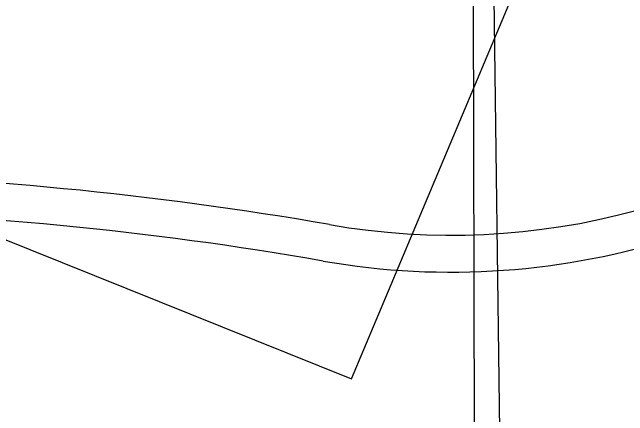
# Model space of a CAD drawing. Header units: metres. Extents: x 324293 to 653279, y 3585589 to 7191434.
# Drawn here: x 334596.06 to 334608.55, y 3600520.69 to 3600528.87 of the extents above; entities that cross this region are included whole.
import ezdxf

# ---------------------------------------------------------------- set-up
doc = ezdxf.new("R2010")
doc.units = ezdxf.units.M
for name, color, linetype in [('asfalt tarahi', 1, 'Continuous'), ('divar', 255, 'Continuous'), ('shouldr', 6, 'Continuous'), ('Tir bargh', 10, 'Continuous')]:
    doc.layers.add(name, color=color, linetype=linetype)

# ---------------------------------------------------------------- blocks, each defined once
blk = doc.blocks.new('E')
at = {"layer": 'Tir bargh'}
for p, q in [((-0.0752, 4.497), (-0.0994, 0.0003)), ((0.0787, 4.2834), (0.0994, -0.0003))]:
    blk.add_line(p, q, dxfattribs=at)
blk = doc.blocks.new('A$C75730A7A')
at = {"layer": 'Tir bargh'}
blk.add_blockref('E', (1.1607, 0.067), dxfattribs=at)

msp = doc.modelspace()

# ---------------------------------------------------------------- linework, layer by layer
at = {"layer": 'asfalt tarahi', "color": 1, "elevation": 1313.25213}
msp.add_lwpolyline([(334602.36792, 3600523.82676, 0.03888659), (334591.6539, 3600524.85324, 0.08116446), (334584.99889, 3600523.88693)], format="xyb", dxfattribs=at)
at = {"layer": 'asfalt tarahi', "color": 1}
msp.add_arc((334604.96231, 3600538.65145, 1313.25213), 15.05, 260.073521, 315.61932, dxfattribs=at)
at = {"layer": 'divar'}
for p, q in [((334602.94559, 3600521.43384, 1313.25213), (334622.26378, 3600567.46394, 1313.25213)), ((334565.96862, 3600536.31397, 1313.25213), (334602.94559, 3600521.43384, 1313.25213))]:
    msp.add_line(p, q, dxfattribs=at)
at = {"layer": 'shouldr', "elevation": 1313.25213, "flags": 128}
msp.add_lwpolyline([(334602.49721, 3600524.56553, 0.03888659), (334591.66723, 3600525.60312, 0.08116446), (334584.77283, 3600524.60205, 0.08116446)], format="xyb", dxfattribs=at)
at = {"layer": 'shouldr'}
msp.add_arc((334604.96231, 3600538.65145, 1313.25213), 14.3, 260.073521, 310.306807, dxfattribs=at)

# ---------------------------------------------------------------- block references
at = {"color": 84, "xscale": 2.689527432725299, "yscale": 2.689527432725299, "zscale": 2.689527432725299, "rotation": 0.4498703063302869}
msp.add_blockref('A$C75730A7A', (334602.58525, 3600517.93167, 1313.25213), dxfattribs=at)

doc.saveas('drawing.dxf')
